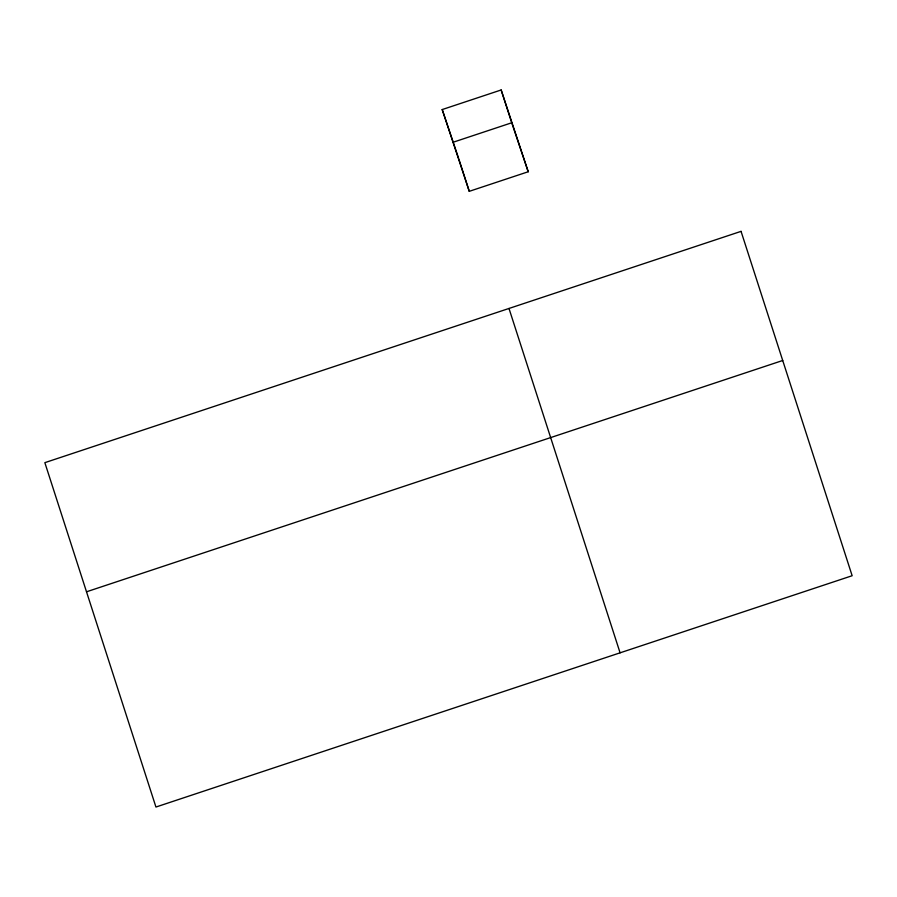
<?xml version="1.0" encoding="UTF-8"?>
<svg xmlns="http://www.w3.org/2000/svg" width="897" height="897" viewBox="0 0 897 897"><rect width="100%" height="100%" fill="white"/><g stroke="black" fill="none" stroke-linecap="round" stroke-linejoin="round"><path stroke-width="1.35" d="M442.21 109.557L501.154 89.969L528.21 171.753L469.266 191.33L442.21 109.557L458.692 158.534M452.783 142.354L511.727 122.777L501.154 89.969M86.504 591.796L782.722 360.493M511.727 122.777L528.21 171.753M508.991 308.456L620.085 652.825M459.107 159.845L469.266 191.33M741.057 231.359L44.85 462.661L155.943 807.031L852.15 575.728L741.057 231.359"/></g></svg>
